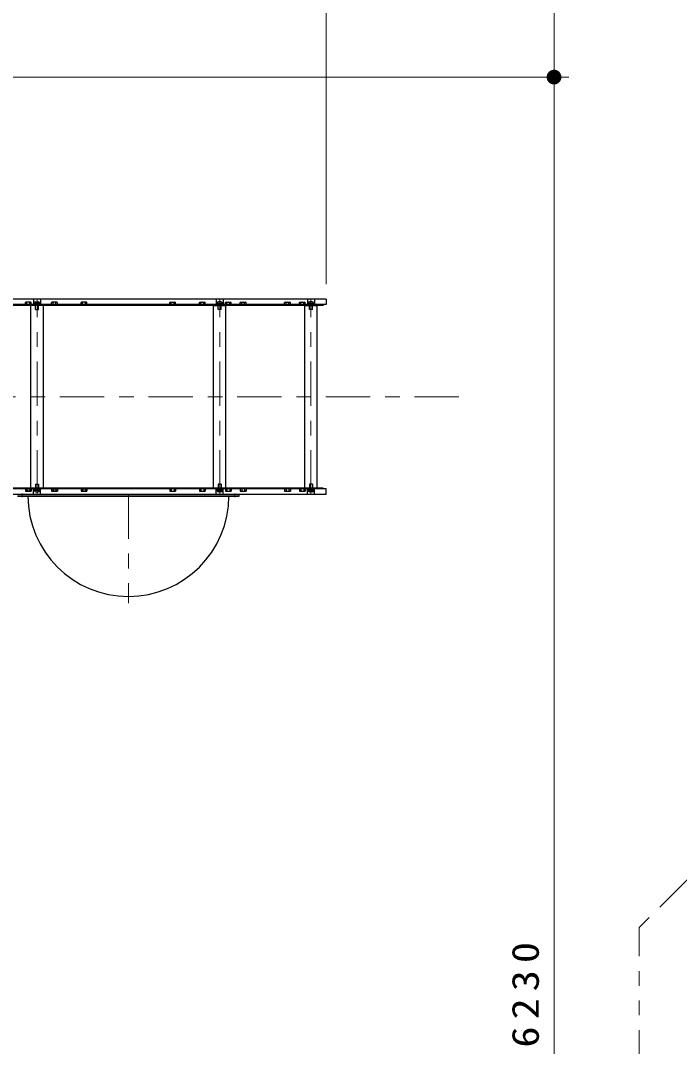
# Model space of a CAD drawing. Units: millimetres on the paper, scale 1:50. Extents: x -385 to 840, y 0 to 267.
# Drawn here: x -187.4 to -142.8, y 139.1 to 208.6 of the extents above; entities that cross this region are included whole.
import ezdxf

# ---------------------------------------------------------------- set-up
doc = ezdxf.new("R2010")
doc.units = ezdxf.units.MM
doc.linetypes.add('USER2', pattern=[6, 3, -1, 1, -1])
doc.linetypes.add('USER3', pattern=[8, 3, -1, 1, -1, 1, -1])
doc.layers.add('1_50', color=7, linetype='Continuous', lineweight=25)
doc.styles.add('ＭＳ ゴシック', font='')
doc.styles.get('ＭＳ ゴシック').set_extended_font_data('MS Gothic')

# ---------------------------------------------------------------- blocks, each defined once
blk = doc.blocks.new('filled_dot')
at = {"color": 0, "linetype": 'Continuous', "lineweight": -2, "const_width": 1.25}
blk.add_lwpolyline([(-0.625, 0, 1), (0.625, 0, 1)], format="xyb", close=True, dxfattribs=at)

msp = doc.modelspace()

# ---------------------------------------------------------------- linework, layer by layer
at = {"layer": '1_50', "lineweight": 13}
for p, q in [((-166.73, 190.753), (-166.73, 248.028)), ((-151.313, 240.777), (-151.313, 204.777)), ((-237.26, 204.777), (-150.313, 204.777)), ((-151.313, 80.167), (-151.313, 204.777))]:
    msp.add_line(p, q, dxfattribs=at)
at = {"layer": '1_50', "color": 131}
for p, q in [((-166.73, 189.753), (-193.502, 189.753)), ((-186.534, 189.753), (-186.534, 189.373)), ((-186.054, 189.753), (-186.054, 189.373)), ((-174.179, 189.753), (-174.179, 189.373)), ((-173.699, 189.753), (-173.699, 189.373)), ((-168.001, 189.753), (-168.001, 189.373)), ((-167.521, 189.753), (-167.521, 189.373)), ((-166.73, 189.753), (-166.73, 189.373)), ((-166.73, 189.373), (-193.502, 189.373)), ((-166.73, 176.893), (-193.502, 176.893)), ((-166.73, 176.513), (-193.502, 176.513)), ((-187.616, 176.513), (-172.616, 176.513)), ((-186.534, 176.513), (-186.534, 176.893)), ((-186.054, 176.513), (-186.054, 176.893)), ((-174.179, 176.513), (-174.179, 176.893)), ((-173.699, 176.513), (-173.699, 176.893)), ((-172.616, 176.413), (-172.616, 176.513)), ((-168.001, 176.513), (-168.001, 176.893)), ((-167.521, 176.513), (-167.521, 176.893)), ((-166.73, 176.513), (-166.73, 176.893)), ((-187.616, 176.413), (-172.616, 176.413))]:
    msp.add_line(p, q, dxfattribs=at)
at = {"layer": '1_50', "color": 131, "linetype": 'USER2', "lineweight": 13}
for p, q in [((-186.294, 189.753), (-186.294, 189.373)), ((-173.939, 189.753), (-173.939, 189.373)), ((-167.761, 189.753), (-167.761, 189.373)), ((-187.316, 176.327), (-187.316, 176.587)), ((-186.294, 176.513), (-186.294, 176.893)), ((-180.116, 176.513), (-180.116, 169.17)), ((-173.939, 176.513), (-173.939, 176.893)), ((-172.916, 176.327), (-172.916, 176.587)), ((-167.761, 176.513), (-167.761, 176.893))]:
    msp.add_line(p, q, dxfattribs=at)
at = {"layer": '1_50', "color": 4, "linetype": 'USER2', "lineweight": 13}
for p, q in [((-186.294, 176.513), (-186.294, 189.753)), ((-173.939, 176.513), (-173.939, 189.753)), ((-167.761, 176.513), (-167.761, 189.753)), ((-186.294, 189.373), (-186.294, 189.1)), ((-173.939, 189.373), (-173.939, 189.1)), ((-167.761, 189.373), (-167.761, 189.1)), ((-186.294, 176.893), (-186.294, 177.166)), ((-173.939, 176.893), (-173.939, 177.166)), ((-167.761, 176.893), (-167.761, 177.166))]:
    msp.add_line(p, q, dxfattribs=at)
at = {"layer": '1_50', "color": 4}
for p, q in [((-166.93, 189.373), (-193.302, 189.373)), ((-166.93, 189.309), (-193.302, 189.309)), ((-185.867, 189.309), (-186.721, 189.309)), ((-186.721, 176.957), (-186.721, 189.309)), ((-186.504, 189.403), (-186.084, 189.403)), ((-186.504, 189.373), (-186.504, 189.403)), ((-186.504, 189.373), (-186.084, 189.373)), ((-186.11, 189.453), (-186.478, 189.453)), ((-186.478, 189.453), (-186.478, 189.403)), ((-186.11, 189.403), (-186.478, 189.403)), ((-186.474, 189.453), (-186.474, 189.473)), ((-186.474, 189.453), (-186.114, 189.453)), ((-186.394, 189.053), (-186.394, 189.453)), ((-186.394, 189.053), (-186.194, 189.053)), ((-186.374, 189.573), (-186.214, 189.573)), ((-186.307, 189.453), (-186.294, 189.403)), ((-186.294, 189.453), (-186.28, 189.403)), ((-186.194, 189.053), (-186.194, 189.453)), ((-186.114, 189.453), (-186.114, 189.473)), ((-186.11, 189.453), (-186.11, 189.403)), ((-186.084, 189.403), (-186.084, 189.373)), ((-185.867, 176.957), (-185.867, 189.309)), ((-174.366, 189.309), (-173.512, 189.309)), ((-174.366, 176.957), (-174.366, 189.309)), ((-173.729, 189.403), (-174.149, 189.403)), ((-174.149, 189.403), (-174.149, 189.373)), ((-173.729, 189.373), (-174.149, 189.373)), ((-174.123, 189.453), (-173.755, 189.453)), ((-174.123, 189.453), (-174.123, 189.403)), ((-174.123, 189.403), (-173.755, 189.403)), ((-174.119, 189.453), (-174.119, 189.473)), ((-173.759, 189.453), (-174.119, 189.453)), ((-174.039, 189.053), (-174.039, 189.453)), ((-173.839, 189.053), (-174.039, 189.053)), ((-173.859, 189.573), (-174.019, 189.573)), ((-173.939, 189.453), (-173.952, 189.403)), ((-173.925, 189.453), (-173.939, 189.403)), ((-173.839, 189.053), (-173.839, 189.453)), ((-173.759, 189.453), (-173.759, 189.473)), ((-173.755, 189.453), (-173.755, 189.403)), ((-173.729, 189.373), (-173.729, 189.403)), ((-173.512, 176.957), (-173.512, 189.309)), ((-168.188, 189.309), (-167.334, 189.309)), ((-168.188, 176.957), (-168.188, 189.309)), ((-167.551, 189.403), (-167.971, 189.403)), ((-167.971, 189.403), (-167.971, 189.373)), ((-167.551, 189.373), (-167.971, 189.373)), ((-167.945, 189.453), (-167.577, 189.453)), ((-167.945, 189.453), (-167.945, 189.403)), ((-167.945, 189.403), (-167.577, 189.403)), ((-167.941, 189.453), (-167.941, 189.473)), ((-167.581, 189.453), (-167.941, 189.453)), ((-167.861, 189.053), (-167.861, 189.453)), ((-167.661, 189.053), (-167.861, 189.053)), ((-167.681, 189.573), (-167.841, 189.573)), ((-167.761, 189.453), (-167.774, 189.403)), ((-167.747, 189.453), (-167.761, 189.403)), ((-167.661, 189.053), (-167.661, 189.453)), ((-167.581, 189.453), (-167.581, 189.473)), ((-167.577, 189.453), (-167.577, 189.403)), ((-167.551, 189.373), (-167.551, 189.403)), ((-167.334, 176.957), (-167.334, 189.309)), ((-166.93, 189.373), (-166.93, 189.309)), ((-186.394, 177.213), (-186.194, 177.213)), ((-186.394, 177.213), (-186.394, 176.813)), ((-186.194, 177.213), (-186.194, 176.813)), ((-173.839, 177.213), (-174.039, 177.213)), ((-174.039, 177.213), (-174.039, 176.813)), ((-173.839, 177.213), (-173.839, 176.813)), ((-167.661, 177.213), (-167.861, 177.213)), ((-167.861, 177.213), (-167.861, 176.813)), ((-167.661, 177.213), (-167.661, 176.813)), ((-166.93, 176.957), (-193.302, 176.957)), ((-166.93, 176.893), (-193.302, 176.893)), ((-186.721, 176.957), (-185.867, 176.957)), ((-186.504, 176.893), (-186.084, 176.893)), ((-186.504, 176.893), (-186.504, 176.863)), ((-186.504, 176.863), (-186.084, 176.863)), ((-186.11, 176.863), (-186.478, 176.863)), ((-186.478, 176.813), (-186.478, 176.863)), ((-186.11, 176.813), (-186.478, 176.813)), ((-186.474, 176.813), (-186.114, 176.813)), ((-186.474, 176.813), (-186.474, 176.793)), ((-186.374, 176.693), (-186.214, 176.693)), ((-186.307, 176.813), (-186.294, 176.863)), ((-186.294, 176.813), (-186.28, 176.863)), ((-186.114, 176.813), (-186.114, 176.793)), ((-186.11, 176.813), (-186.11, 176.863)), ((-186.084, 176.863), (-186.084, 176.893)), ((-173.512, 176.957), (-174.366, 176.957)), ((-173.729, 176.893), (-174.149, 176.893)), ((-174.149, 176.863), (-174.149, 176.893)), ((-173.729, 176.863), (-174.149, 176.863)), ((-174.123, 176.863), (-173.755, 176.863)), ((-174.123, 176.813), (-174.123, 176.863)), ((-174.123, 176.813), (-173.755, 176.813)), ((-173.759, 176.813), (-174.119, 176.813)), ((-174.119, 176.813), (-174.119, 176.793)), ((-173.859, 176.693), (-174.019, 176.693)), ((-173.939, 176.813), (-173.952, 176.863)), ((-173.925, 176.813), (-173.939, 176.863)), ((-173.759, 176.813), (-173.759, 176.793)), ((-173.755, 176.813), (-173.755, 176.863)), ((-173.729, 176.893), (-173.729, 176.863)), ((-167.334, 176.957), (-168.188, 176.957)), ((-167.551, 176.893), (-167.971, 176.893)), ((-167.971, 176.863), (-167.971, 176.893)), ((-167.551, 176.863), (-167.971, 176.863)), ((-167.945, 176.863), (-167.577, 176.863)), ((-167.945, 176.813), (-167.945, 176.863)), ((-167.945, 176.813), (-167.577, 176.813)), ((-167.581, 176.813), (-167.941, 176.813)), ((-167.941, 176.813), (-167.941, 176.793)), ((-167.681, 176.693), (-167.841, 176.693)), ((-167.761, 176.813), (-167.774, 176.863)), ((-167.747, 176.813), (-167.761, 176.863)), ((-167.581, 176.813), (-167.581, 176.793)), ((-167.577, 176.813), (-167.577, 176.863)), ((-167.551, 176.893), (-167.551, 176.863)), ((-166.93, 176.893), (-166.93, 176.957))]:
    msp.add_line(p, q, dxfattribs=at)
at = {"layer": '1_50'}
for p, q in [((-187.079, 189.515), (-187.048, 189.533)), ((-187.079, 189.373), (-187.079, 189.515)), ((-187.079, 189.373), (-186.686, 189.373)), ((-186.718, 189.533), (-187.048, 189.533)), ((-186.981, 189.373), (-186.981, 189.515)), ((-186.785, 189.373), (-186.785, 189.515)), ((-186.686, 189.515), (-186.718, 189.533)), ((-186.686, 189.373), (-186.686, 189.515)), ((-185.312, 189.515), (-185.281, 189.533)), ((-185.312, 189.373), (-185.312, 189.515)), ((-185.312, 189.373), (-184.92, 189.373)), ((-184.951, 189.533), (-185.281, 189.533)), ((-185.214, 189.373), (-185.214, 189.515)), ((-185.018, 189.373), (-185.018, 189.515)), ((-184.92, 189.515), (-184.951, 189.533)), ((-184.92, 189.373), (-184.92, 189.515)), ((-183.312, 189.515), (-183.281, 189.533)), ((-183.312, 189.373), (-183.312, 189.515)), ((-183.312, 189.373), (-182.92, 189.373)), ((-182.951, 189.533), (-183.281, 189.533)), ((-183.214, 189.373), (-183.214, 189.515)), ((-183.018, 189.373), (-183.018, 189.515)), ((-182.92, 189.515), (-182.951, 189.533)), ((-182.92, 189.373), (-182.92, 189.515)), ((-177.312, 189.515), (-177.281, 189.533)), ((-177.312, 189.373), (-177.312, 189.515)), ((-176.92, 189.373), (-177.312, 189.373)), ((-177.281, 189.533), (-176.951, 189.533)), ((-177.214, 189.373), (-177.214, 189.515)), ((-177.018, 189.373), (-177.018, 189.515)), ((-176.92, 189.515), (-176.951, 189.533)), ((-176.92, 189.373), (-176.92, 189.515)), ((-175.312, 189.515), (-175.281, 189.533)), ((-175.312, 189.373), (-175.312, 189.515)), ((-174.92, 189.373), (-175.312, 189.373)), ((-175.281, 189.533), (-174.951, 189.533)), ((-175.214, 189.373), (-175.214, 189.515)), ((-175.018, 189.373), (-175.018, 189.515)), ((-174.92, 189.515), (-174.951, 189.533)), ((-174.92, 189.373), (-174.92, 189.515)), ((-173.546, 189.515), (-173.515, 189.533)), ((-173.546, 189.373), (-173.546, 189.515)), ((-173.153, 189.373), (-173.546, 189.373)), ((-173.515, 189.533), (-173.185, 189.533)), ((-173.448, 189.373), (-173.448, 189.515)), ((-173.252, 189.373), (-173.252, 189.515)), ((-173.153, 189.515), (-173.185, 189.533)), ((-173.153, 189.373), (-173.153, 189.515)), ((-172.546, 189.515), (-172.515, 189.533)), ((-172.546, 189.373), (-172.546, 189.515)), ((-172.153, 189.373), (-172.546, 189.373)), ((-172.515, 189.533), (-172.185, 189.533)), ((-172.448, 189.373), (-172.448, 189.515)), ((-172.252, 189.373), (-172.252, 189.515)), ((-172.153, 189.515), (-172.185, 189.533)), ((-172.153, 189.373), (-172.153, 189.515)), ((-169.546, 189.515), (-169.515, 189.533)), ((-169.546, 189.373), (-169.546, 189.515)), ((-169.153, 189.373), (-169.546, 189.373)), ((-169.515, 189.533), (-169.185, 189.533)), ((-169.448, 189.373), (-169.448, 189.515)), ((-169.252, 189.373), (-169.252, 189.515)), ((-169.153, 189.515), (-169.185, 189.533)), ((-169.153, 189.373), (-169.153, 189.515)), ((-168.546, 189.515), (-168.515, 189.533)), ((-168.546, 189.373), (-168.546, 189.515)), ((-168.153, 189.373), (-168.546, 189.373)), ((-168.515, 189.533), (-168.185, 189.533)), ((-168.448, 189.373), (-168.448, 189.515)), ((-168.252, 189.373), (-168.252, 189.515)), ((-168.153, 189.515), (-168.185, 189.533)), ((-168.153, 189.373), (-168.153, 189.515)), ((-187.079, 176.893), (-187.079, 176.751)), ((-187.079, 176.893), (-186.686, 176.893)), ((-187.079, 176.751), (-187.048, 176.733)), ((-186.718, 176.733), (-187.048, 176.733)), ((-186.981, 176.893), (-186.981, 176.751)), ((-186.785, 176.893), (-186.785, 176.751)), ((-186.686, 176.751), (-186.718, 176.733)), ((-186.686, 176.893), (-186.686, 176.751)), ((-185.312, 176.893), (-185.312, 176.751)), ((-185.312, 176.893), (-184.92, 176.893)), ((-185.312, 176.751), (-185.281, 176.733)), ((-184.951, 176.733), (-185.281, 176.733)), ((-185.214, 176.893), (-185.214, 176.751)), ((-185.018, 176.893), (-185.018, 176.751)), ((-184.92, 176.751), (-184.951, 176.733)), ((-184.92, 176.893), (-184.92, 176.751)), ((-183.312, 176.893), (-183.312, 176.751)), ((-183.312, 176.893), (-182.92, 176.893)), ((-183.312, 176.751), (-183.281, 176.733)), ((-182.951, 176.733), (-183.281, 176.733)), ((-183.214, 176.893), (-183.214, 176.751)), ((-183.018, 176.893), (-183.018, 176.751)), ((-182.92, 176.751), (-182.951, 176.733)), ((-182.92, 176.893), (-182.92, 176.751)), ((-177.312, 176.893), (-177.312, 176.751)), ((-176.92, 176.893), (-177.312, 176.893)), ((-177.312, 176.751), (-177.281, 176.733)), ((-177.281, 176.733), (-176.951, 176.733)), ((-177.214, 176.893), (-177.214, 176.751)), ((-177.018, 176.893), (-177.018, 176.751)), ((-176.92, 176.751), (-176.951, 176.733)), ((-176.92, 176.893), (-176.92, 176.751)), ((-175.312, 176.893), (-175.312, 176.751)), ((-174.92, 176.893), (-175.312, 176.893)), ((-175.312, 176.751), (-175.281, 176.733)), ((-175.281, 176.733), (-174.951, 176.733)), ((-175.214, 176.893), (-175.214, 176.751)), ((-175.018, 176.893), (-175.018, 176.751)), ((-174.92, 176.751), (-174.951, 176.733)), ((-174.92, 176.893), (-174.92, 176.751)), ((-173.546, 176.893), (-173.546, 176.751)), ((-173.153, 176.893), (-173.546, 176.893)), ((-173.546, 176.751), (-173.515, 176.733)), ((-173.515, 176.733), (-173.185, 176.733)), ((-173.448, 176.893), (-173.448, 176.751)), ((-173.252, 176.893), (-173.252, 176.751)), ((-173.153, 176.751), (-173.185, 176.733)), ((-173.153, 176.893), (-173.153, 176.751)), ((-172.546, 176.893), (-172.546, 176.751)), ((-172.153, 176.893), (-172.546, 176.893)), ((-172.546, 176.751), (-172.515, 176.733)), ((-172.515, 176.733), (-172.185, 176.733)), ((-172.448, 176.893), (-172.448, 176.751)), ((-172.252, 176.893), (-172.252, 176.751)), ((-172.153, 176.751), (-172.185, 176.733)), ((-172.153, 176.893), (-172.153, 176.751)), ((-169.546, 176.893), (-169.546, 176.751)), ((-169.153, 176.893), (-169.546, 176.893)), ((-169.546, 176.751), (-169.515, 176.733)), ((-169.515, 176.733), (-169.185, 176.733)), ((-169.448, 176.893), (-169.448, 176.751)), ((-169.252, 176.893), (-169.252, 176.751)), ((-169.153, 176.751), (-169.185, 176.733)), ((-169.153, 176.893), (-169.153, 176.751)), ((-168.546, 176.893), (-168.546, 176.751)), ((-168.153, 176.893), (-168.546, 176.893)), ((-168.546, 176.751), (-168.515, 176.733)), ((-168.515, 176.733), (-168.185, 176.733)), ((-168.448, 176.893), (-168.448, 176.751)), ((-168.252, 176.893), (-168.252, 176.751)), ((-168.153, 176.751), (-168.185, 176.733)), ((-168.153, 176.893), (-168.153, 176.751))]:
    msp.add_line(p, q, dxfattribs=at)
at = {"layer": '1_50', "linetype": 'USER2', "lineweight": 13}
msp.add_line((-157.746, 183.133), (-320.579, 183.133), dxfattribs=at)
at = {"layer": '1_50', "linetype": 'USER3', "lineweight": 13}
for p in [(-130.73, 162.023), (-145.562, 65.255)]:
    msp.add_line(p, (-145.562, 147.191), dxfattribs=at)
at = {"layer": '1_50'}
for centre, radius, start, end in [((-187.03, 189.443), 0.0869, 55.61586, 124.38414), ((-186.883, 189.205), 0.325, 72.41211, 107.58789), ((-186.735, 189.443), 0.0869, 55.61586, 124.38414), ((-185.263, 189.443), 0.0869, 55.61586, 124.38414), ((-185.116, 189.205), 0.325, 72.41211, 107.58789), ((-184.969, 189.443), 0.0869, 55.61586, 124.38414), ((-183.263, 189.443), 0.0869, 55.61586, 124.38414), ((-183.116, 189.205), 0.325, 72.41211, 107.58789), ((-182.969, 189.443), 0.0869, 55.61586, 124.38414), ((-177.263, 189.443), 0.0869, 55.61586, 124.38414), ((-177.116, 189.205), 0.325, 72.41211, 107.58789), ((-176.969, 189.443), 0.0869, 55.61586, 124.38414), ((-175.263, 189.443), 0.0869, 55.61586, 124.38414), ((-175.116, 189.205), 0.325, 72.41211, 107.58789), ((-174.969, 189.443), 0.0869, 55.61586, 124.38414), ((-173.497, 189.443), 0.0869, 55.61586, 124.38414), ((-173.35, 189.205), 0.325, 72.41211, 107.58789), ((-173.202, 189.443), 0.0869, 55.61586, 124.38414), ((-172.497, 189.443), 0.0869, 55.61586, 124.38414), ((-172.35, 189.205), 0.325, 72.41211, 107.58789), ((-172.202, 189.443), 0.0869, 55.61586, 124.38414), ((-169.497, 189.443), 0.0869, 55.61586, 124.38414), ((-169.35, 189.205), 0.325, 72.41211, 107.58789), ((-169.202, 189.443), 0.0869, 55.61586, 124.38414), ((-168.497, 189.443), 0.0869, 55.61586, 124.38414), ((-168.35, 189.205), 0.325, 72.41211, 107.58789), ((-168.202, 189.443), 0.0869, 55.61586, 124.38414), ((-187.03, 176.823), 0.0869, 235.61587, 304.38414), ((-186.883, 177.061), 0.325, 252.41211, 287.58789), ((-186.735, 176.823), 0.0869, 235.61587, 304.38414), ((-185.263, 176.823), 0.0869, 235.61587, 304.38414), ((-185.116, 177.061), 0.325, 252.41211, 287.58789), ((-184.969, 176.823), 0.0869, 235.61587, 304.38414), ((-183.263, 176.823), 0.0869, 235.61587, 304.38414), ((-183.116, 177.061), 0.325, 252.41211, 287.58789), ((-182.969, 176.823), 0.0869, 235.61587, 304.38414), ((-177.263, 176.823), 0.0869, 235.61587, 304.38414), ((-177.116, 177.061), 0.325, 252.41211, 287.58789), ((-176.969, 176.823), 0.0869, 235.61587, 304.38414), ((-175.263, 176.823), 0.0869, 235.61587, 304.38414), ((-175.116, 177.061), 0.325, 252.41211, 287.58789), ((-174.969, 176.823), 0.0869, 235.61587, 304.38414), ((-173.497, 176.823), 0.0869, 235.61587, 304.38414), ((-173.35, 177.061), 0.325, 252.41211, 287.58789), ((-173.202, 176.823), 0.0869, 235.61587, 304.38414), ((-172.497, 176.823), 0.0869, 235.61587, 304.38414), ((-172.35, 177.061), 0.325, 252.41211, 287.58789), ((-172.202, 176.823), 0.0869, 235.61587, 304.38414), ((-169.497, 176.823), 0.0869, 235.61587, 304.38414), ((-169.35, 177.061), 0.325, 252.41211, 287.58789), ((-169.202, 176.823), 0.0869, 235.61587, 304.38414), ((-168.497, 176.823), 0.0869, 235.61587, 304.38414), ((-168.35, 177.061), 0.325, 252.41211, 287.58789), ((-168.202, 176.823), 0.0869, 235.61587, 304.38414)]:
    msp.add_arc(centre, radius, start, end, dxfattribs=at)
at = {"layer": '1_50', "color": 4}
for centre, start, end in [((-186.374, 189.473), 90, 180), ((-186.214, 189.473), 0, 90), ((-174.019, 189.473), 90, 180), ((-173.859, 189.473), 0, 90), ((-167.841, 189.473), 90, 180), ((-167.681, 189.473), 0, 90), ((-186.374, 176.793), 180, 270), ((-186.214, 176.793), 270, 0), ((-174.019, 176.793), 180, 270), ((-173.859, 176.793), 270, 0), ((-167.841, 176.793), 180, 270), ((-167.681, 176.793), 270, 0)]:
    msp.add_arc(centre, 0.1, start, end, dxfattribs=at)
at = {"layer": '1_50', "color": 131}
msp.add_arc((-180.116, 176.413), 6.8, 180, 0, dxfattribs=at)

# ---------------------------------------------------------------- block references
at = {"layer": '1_50', "lineweight": 13, "xscale": 0.4, "yscale": 0.4}
for rotation in [90, 270]:
    msp.add_blockref('filled_dot', (-151.313, 204.777), dxfattribs=dict(at, rotation=rotation))

# ---------------------------------------------------------------- texts
at = {"layer": '1_50', "insert": (-152.313, 142.881), "char_height": 1.833, "attachment_point": 8, "rotation": 90, "style": 'ＭＳ ゴシック'}
msp.add_mtext('\\T1.33;\\W1.15;6230', dxfattribs=at)

doc.saveas('drawing.dxf')
